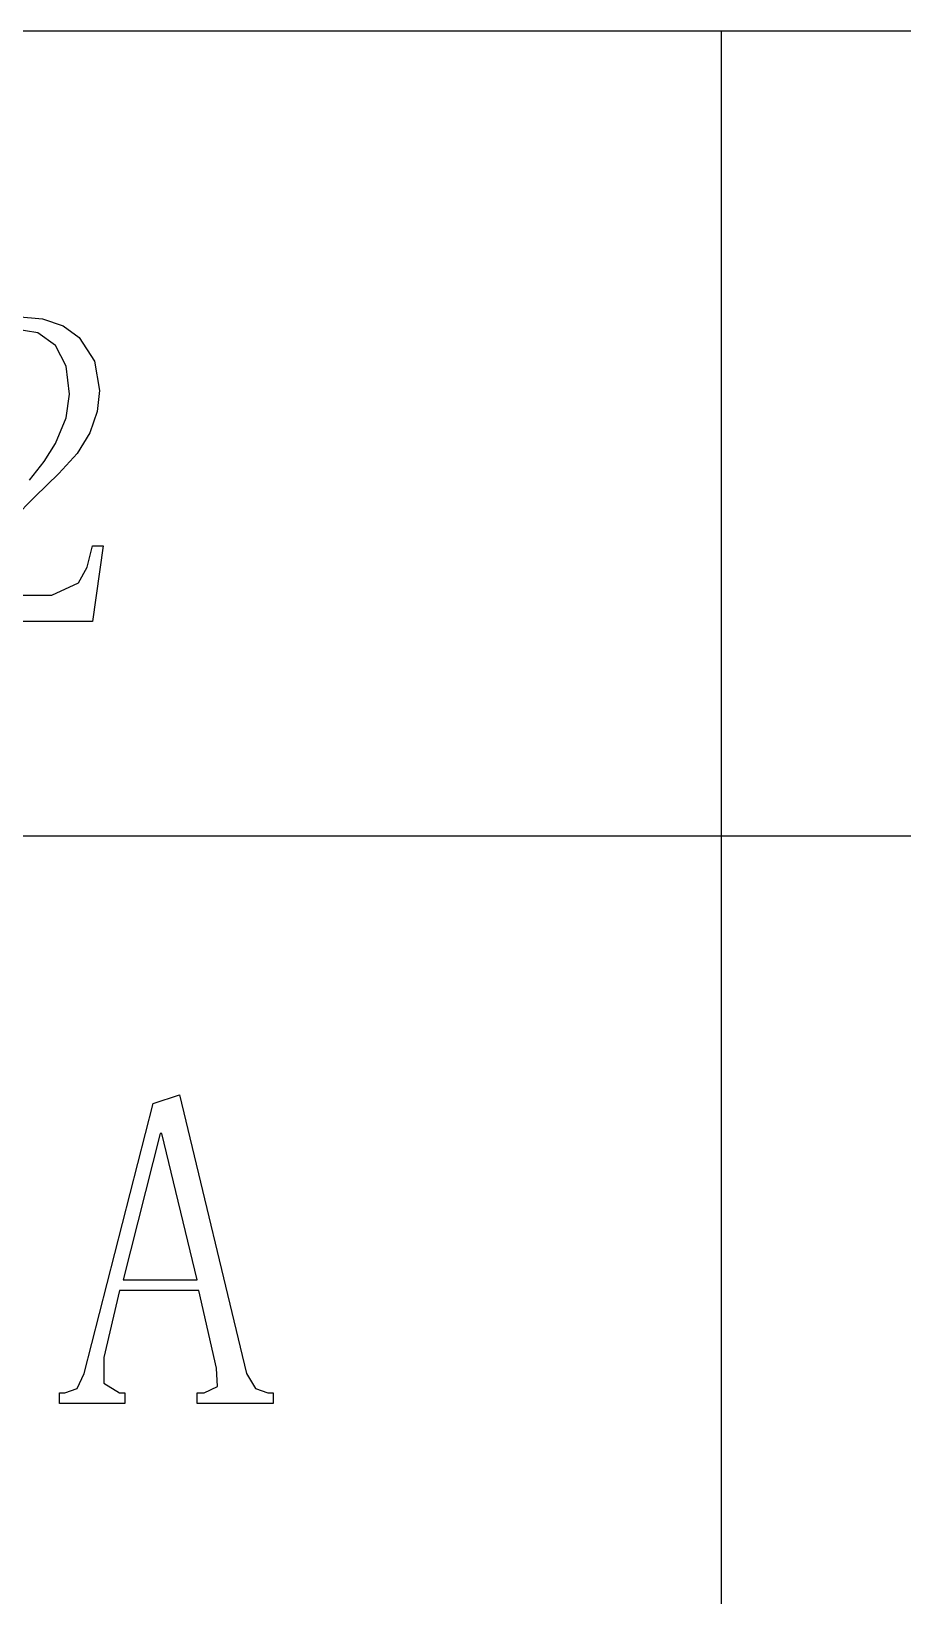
# Model space of a CAD drawing. Extents: x 0 to 420, y 0 to 297.
# Drawn here: x 381.28 to 388.5, y 22.04 to 35 of the extents above; entities that cross this region are included whole.
import ezdxf

# ---------------------------------------------------------------- set-up
doc = ezdxf.new("R2010")
doc.units = 0

msp = doc.modelspace()

# ---------------------------------------------------------------- linework, layer by layer
at = {"color": 7, "lineweight": 25}
for p, q in [((415, 35), (235, 35)), ((387, 15), (387, 35)), ((415, 28.33), (363, 28.33))]:
    msp.add_line(p, q, dxfattribs=at)
for points in [[(381.161, 32.637), (381.375, 32.618), (381.548, 32.559), (381.68, 32.462), (381.806, 32.265), (381.848, 32.023), (381.828, 31.848), (381.768, 31.673), (381.664, 31.501), (381.512, 31.336), (381.312, 31.141), (381.137, 30.965)], [(381.268, 31.279), (381.39, 31.435), (381.483, 31.585), (381.571, 31.797), (381.6, 31.994), (381.571, 32.226), (381.483, 32.396), (381.337, 32.5), (381.132, 32.535)], [(380.591, 30.327), (381.454, 30.327), (381.673, 30.43), (381.746, 30.558), (381.79, 30.737), (381.878, 30.737), (381.79, 30.108), (380.43, 30.108)]]:
    msp.add_lwpolyline(points, dxfattribs=at)
for points in [[(382.672, 24.564), (382.014, 24.564), (381.883, 24.009), (381.883, 23.797), (382.014, 23.716), (382.058, 23.716), (382.058, 23.629), (381.517, 23.629), (381.517, 23.716), (381.561, 23.716), (381.663, 23.753), (381.722, 23.877), (382.292, 26.114), (382.511, 26.187), (383.067, 23.877), (383.14, 23.753), (383.242, 23.716), (383.286, 23.716), (383.286, 23.629), (382.658, 23.629), (382.658, 23.716), (382.716, 23.716), (382.826, 23.768), (382.818, 23.921)], [(382.365, 25.865), (382.351, 25.865), (382.044, 24.652), (382.658, 24.652)]]:
    msp.add_lwpolyline(points, close=True, dxfattribs=at)

doc.saveas('drawing.dxf')
